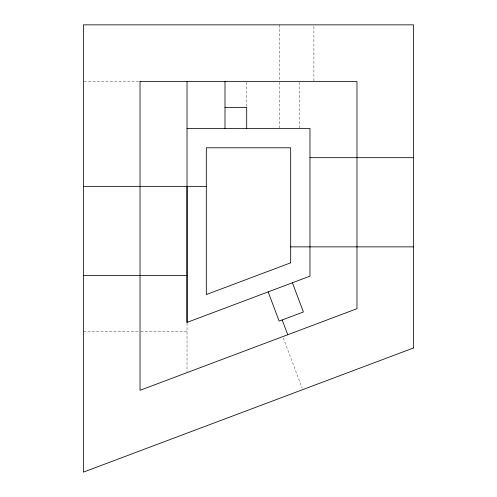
<?xml version="1.0" encoding="UTF-8"?>
<svg xmlns="http://www.w3.org/2000/svg" width="497" height="497" viewBox="0 0 497 497"><rect width="100%" height="100%" fill="white"/><g stroke="black" fill="none" stroke-linecap="round" stroke-linejoin="round"><path stroke-width="0.37" stroke-dasharray="2.48 1.86" d="M84.148 81.502L139.247 81.502M83.372 331.716L139.247 331.716M140.794 331.716L187.027 331.716M283.333 338.066L302.188 388.182M313.899 26.403L313.899 80.725M299.759 82.272L299.759 128.506M279.233 24.85L279.233 80.725M279.233 82.272L279.233 128.506M246.692 82.272L246.692 106.159M187.027 323.187L187.027 371.862"/><path stroke-width="0.75" d="M187.027 128.506L309.973 128.506L309.973 276.164L187.027 322.41L187.027 186.363M224.998 107.414L246.692 107.414L246.692 128.506M309.973 157.673L413.628 157.673M83.372 186.363L206.317 186.363M290.683 246.866L413.628 246.866M83.372 275.555L187.027 275.555M292.41 282.768L303.4 311.986L279.146 321.112L268.15 291.894M282.19 319.962L287.751 334.742M224.998 81.502L224.998 128.506M187.027 81.502L187.027 322.41M140.024 81.502L140.024 390.313L356.976 308.699L356.976 81.502L140.024 81.502M290.683 262.814L206.317 294.553L206.317 147.789L290.683 147.789L290.683 262.814M413.628 347.919L83.372 472.15L83.372 24.85L413.628 24.85L413.628 347.919"/></g></svg>
